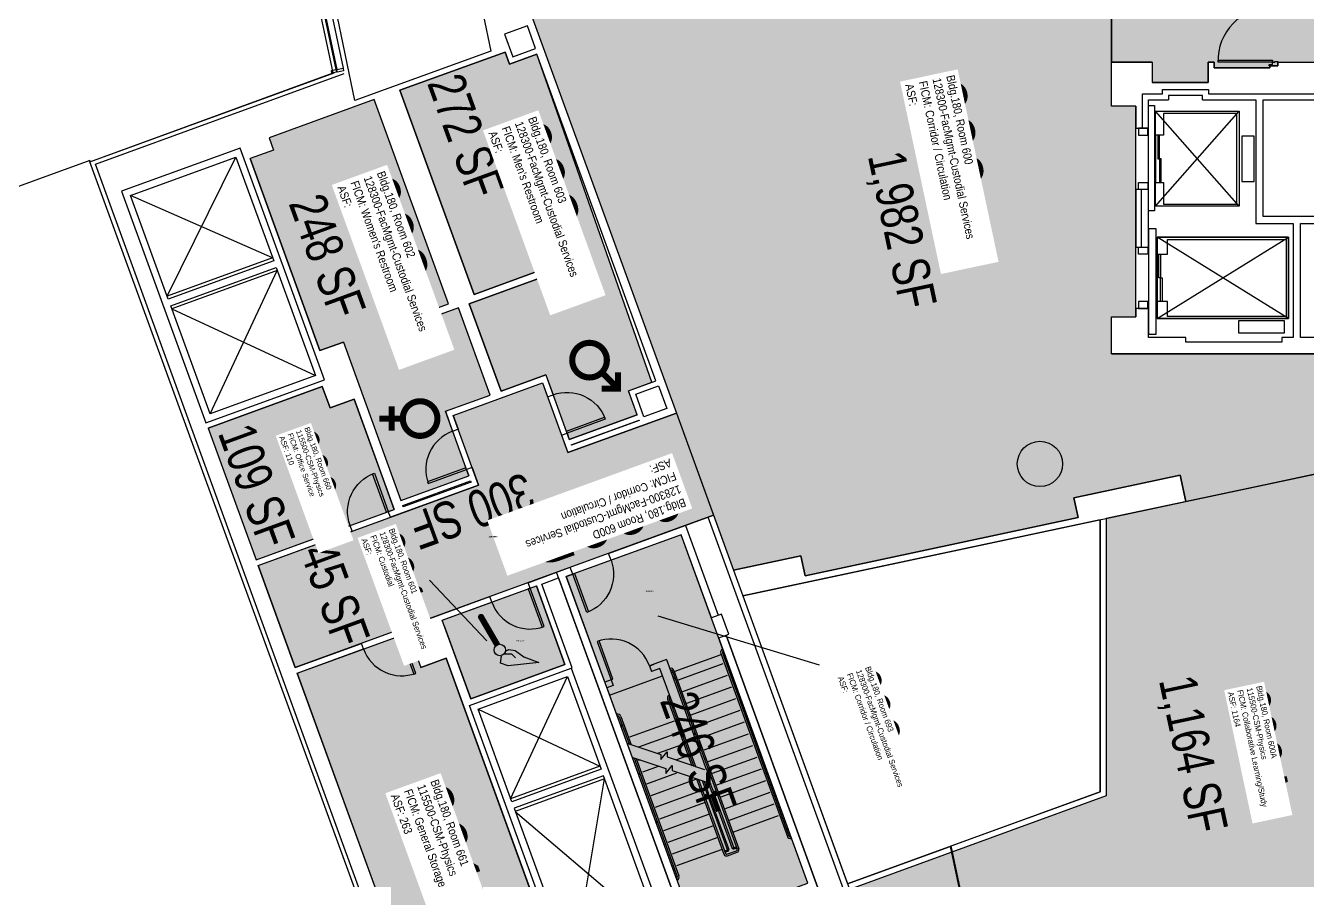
# Model space of a CAD drawing. Header units: inches. Extents: x 69212140 to 69217823, y 27675428 to 27678928.
# Drawn here: x 69214356 to 69215488, y 27677492 to 27678247 of the extents above; entities that cross this region are included whole.
import ezdxf
from ezdxf.enums import TextEntityAlignment as Align

# ---------------------------------------------------------------- set-up
doc = ezdxf.new("R2010")
doc.units = ezdxf.units.IN
doc.header["$LTSCALE"] = 0.25
doc.header["$MEASUREMENT"] = 0
doc.layers.get('0').update_dxf_attribs({"linetype": 'CONTINUOUS'})
for name, color, linetype in [('A-DOOR', 2, 'CONTINUOUS'), ('A-FLOR', 3, 'CONTINUOUS'), ('A-GLAZ', 1, 'CONTINUOUS'), ('A-IDEN-ICON', 4, 'CONTINUOUS'), ('A-IDEN-RNUM', 7, 'CONTINUOUS'), ('A-IDEN-SNUM', 4, 'CONTINUOUS'), ('A-IDEN-VNUM', 4, 'CONTINUOUS'), ('A-ROOF', 2, 'CONTINUOUS'), ('A-WALL', 5, 'CONTINUOUS'), ('AREA-ASSIGN', 7, 'CONTINUOUS'), ('AREA-GROSS', 1, 'CONTINUOUS'), ('AREA-TEXT', 3, 'CONTINUOUS'), ('Rooms-Category-Color', 7, 'CONTINUOUS'), ('Rooms-College-Color', 7, 'CONTINUOUS'), ('Rooms-Department-Color', 7, 'CONTINUOUS'), ('Rooms-Division-Color', 7, 'CONTINUOUS'), ('Rooms-Information', 7, 'CONTINUOUS')]:
    doc.layers.add(name, color=color, linetype=linetype)
doc.styles.add('CP_AREA', font='arial.ttf', dxfattribs={"height": 15})
doc.styles.add('CP_ROOMSNUMBER', font='arial.ttf', dxfattribs={"height": 1})
doc.styles.add('CP_ROOMVNUMBER', font='arial.ttf', dxfattribs={"width": 0.85, "height": 0.075})

# ---------------------------------------------------------------- blocks, each defined once
blk = doc.blocks.new('Z08D36')
at = {"linetype": 'Continuous', "lineweight": -3}
blk.add_lwpolyline([(-18, 0), (-16.25, 0), (-16.25, 36), (-18, 36)], close=True, dxfattribs=at)
blk.add_arc((-18, 0), 36, 0, 90)
blk = doc.blocks.new('door-30')
blk.add_lwpolyline([(0, 0), (1.75, 0), (1.75, 36), (0, 36)], close=True)
blk.add_arc((0, 0), 36, 0, 90)
blk = doc.blocks.new('CPWOMEN')
at = {"const_width": 0.015}
blk.add_lwpolyline([(-0.0375, 0, 1), (0.0475, 0, 1)], format="xyb", close=True, dxfattribs=at)
for points in [[(-0.025, -0.07), (0.035, -0.07)], [(0.005, -0.04), (0.005, -0.1)]]:
    blk.add_lwpolyline(points, dxfattribs=at)
blk = doc.blocks.new('CPMEN')
at = {"const_width": 0.015}
for points in [[(0.055, 0.01), (0.055, 0.05), (0.015, 0.05)], [(0.0151, 0.0101), (0.055, 0.05)]]:
    blk.add_lwpolyline(points, dxfattribs=at)
blk.add_lwpolyline([(-0.0575, -0.02, 1), (0.0275, -0.02, 1)], format="xyb", close=True, dxfattribs=at)
blk = doc.blocks.new('CPCUST')
for p, q in [((0.0297, -0.0341), (0.0376, -0.0302)), ((0.0376, -0.0302), (0.0533, -0.0324)), ((0.0171, -0.0639), (0.02, -0.0466)), ((0.0262, -0.0408), (0.0446, -0.0406)), ((0.1117, -0.0625), (0.0358, -0.0705)), ((0.0446, -0.0406), (0.0543, -0.0505)), ((0.0533, -0.0324), (0.0745, -0.0479)), ((0.0745, -0.0479), (0.1117, -0.0625)), ((0.0358, -0.0705), (0.0171, -0.0639))]:
    blk.add_line(p, q)
at = {"const_width": 0.015}
blk.add_lwpolyline([(-0.03, 0.05), (0.01, -0.0193)], dxfattribs=at)
at = {"const_width": 0.0075}
blk.add_lwpolyline([(-0.0332, 0.0481, 1), (-0.0268, 0.0519, 1)], format="xyb", close=True, dxfattribs=at)
blk.add_circle((0.0158, -0.0313), 0.0141)

msp = doc.modelspace()

# ---------------------------------------------------------------- hatches: boundary and pattern name
at = {"layer": 'Rooms-Category-Color', "true_color": 0xadadad}
for points in [[(69215315.2, 27678367.4), (69215160.2, 27678367.4), (69215157.6, 27678348.6), (69215097.5, 27678348.5), (69215097.5, 27678366.5), (69214986.9, 27678366.5), (69214986.9, 27678348.5), (69214842.9, 27678348.5), (69214842.9, 27678372.5), (69214741.1, 27678372.5), (69214766.4, 27678252.9), (69214799.7, 27678265), (69214930.8, 27677904.8), (69214981.3, 27677766.1), (69215040.7, 27677778.8), (69215044.5, 27677761.2), (69215285.8, 27677812.5), (69215282.1, 27677830.1), (69215376, 27677850), (69215381, 27677826.6), (69215520.1, 27677856.2), (69215498.6, 27677957.3), (69215315.2, 27677957.3), (69215315.2, 27677990), (69215336.7, 27677990), (69215336.7, 27678176), (69215315.2, 27678176)], [(69217597.6, 27678311), (69217377.5, 27678311), (69217377.5, 27678341.8), (69217162.8, 27678341.8), (69217162.8, 27678311), (69216872.8, 27678311), (69216872.8, 27678341.8), (69216784.8, 27678341.8), (69216784.8, 27678311), (69216699.7, 27678311), (69216699.7, 27678341.8), (69216500.6, 27678341.8), (69216500.6, 27678311), (69216179.8, 27678311), (69216179.8, 27678341.8), (69216091.8, 27678341.8), (69216091.8, 27678311), (69215945.2, 27678311), (69215945.2, 27678341.8), (69215857.2, 27678341.8), (69215857.2, 27678311), (69215565.2, 27678311), (69215565.2, 27678341.8), (69215461.8, 27678341.8), (69215461.8, 27678314.5), (69215455.3, 27678314.5), (69215455.3, 27678316.1), (69215406, 27678316.1), (69215406, 27678311), (69215315.2, 27678311), (69215315.2, 27678215), (69215351.2, 27678215), (69215351.2, 27678197), (69215400.8, 27678197), (69215400.8, 27678215), (69215406, 27678215), (69215406, 27678209.9), (69215455.3, 27678209.9), (69215455.3, 27678211.5), (69215462.4, 27678211.5), (69215462.4, 27678215), (69215605.2, 27678215), (69215605.2, 27678184.3), (69215818.8, 27678184.3), (69215818.8, 27678215), (69216361.2, 27678215), (69216361.2, 27678184.3), (69216464.6, 27678184.3), (69216464.6, 27678215), (69217597.6, 27678215)], [(69214779.5, 27678223.8), (69214686.5, 27678190), (69214752.2, 27678009.6), (69214808.5, 27678030.1), (69214810.7, 27678024.2), (69214747.8, 27678001.3), (69214775.9, 27677924.3), (69214815.5, 27677938.7), (69214836.2, 27677881.6), (69214896.2, 27677903.4), (69214888.5, 27677924.6), (69214909.1, 27677932.1), (69214807.6, 27678222), (69214783.4, 27678213.2)], [(69214554.1, 27678129.7), (69214615.9, 27677960), (69214636.6, 27677967.5), (69214687.5, 27677827.5), (69214747.4, 27677849.3), (69214726.7, 27677906.4), (69214766.3, 27677920.8), (69214738.2, 27677997.8), (69214675.4, 27677975), (69214673.2, 27677980.8), (69214729.6, 27678001.4), (69214663.9, 27678181.8), (69214570.9, 27678147.9), (69214574.8, 27678137.2)], [(69214561.2, 27677770.3), (69214756, 27677841.2), (69214733.6, 27677902.8), (69214812.5, 27677931.5), (69214834.9, 27677869.9), (69214930.8, 27677904.8), (69214963.6, 27677814.6), (69214594, 27677680.1)], [(69214833.6, 27677760.4), (69214945.6, 27677452.7), (69215047.1, 27677489.6), (69214935.1, 27677797.3)], [(69214723.9, 27677721.8), (69214807.2, 27677752.1), (69214832.4, 27677682.8), (69214749.3, 27677652.3)]]:
    msp.add_hatch(color=253, dxfattribs=at).paths.add_polyline_path(points)
at = {"layer": 'Rooms-Category-Color', "true_color": 0xfa9ba3}
msp.add_hatch(color=241, dxfattribs=at).paths.add_polyline_path([(69214517, 27677891.5), (69214559.4, 27677775.2), (69214681.6, 27677819.7), (69214672.1, 27677845.8), (69214646.1, 27677917.2), (69214624.8, 27677909.4), (69214617.9, 27677928.3)])
at = {"layer": 'Rooms-Category-Color', "true_color": 0xffe090}
msp.add_hatch(color=41, dxfattribs=at).paths.add_polyline_path([(69215455.2, 27677842.4), (69215410.8, 27677832.9), (69215310.5, 27677811.6), (69215310.5, 27677566.6), (69215083.9, 27677484.1), (69215095.6, 27677452), (69215061.7, 27677439.7), (69215048, 27677477.3), (69214952.8, 27677442.6), (69214966.5, 27677405), (69214823.1, 27677352.9), (69214834.3, 27677300.2), (69215732.3, 27677491.1), (69215719.6, 27677550.5), (69215590.9, 27677523.1), (69215520.1, 27677856.2), (69215492.3, 27677850.3)])
at = {"layer": 'Rooms-Category-Color', "true_color": 0xe3c5e1}
msp.add_hatch(color=254, dxfattribs=at).paths.add_polyline_path([(69214595.8, 27677675.2), (69214693.8, 27677710.8), (69214705, 27677680.1), (69214727.3, 27677688.2), (69214829.6, 27677407.1), (69214807.3, 27677399), (69214819.5, 27677365.4), (69214721.5, 27677329.8)])
at = {"layer": 'Rooms-College-Color', "true_color": 0xadadad}
for points in [[(69215315.2, 27678367.4), (69215160.2, 27678367.4), (69215157.6, 27678348.6), (69215097.5, 27678348.5), (69215097.5, 27678366.5), (69214986.9, 27678366.5), (69214986.9, 27678348.5), (69214842.9, 27678348.5), (69214842.9, 27678372.5), (69214741.1, 27678372.5), (69214766.4, 27678252.9), (69214799.7, 27678265), (69214930.8, 27677904.8), (69214981.3, 27677766.1), (69215040.7, 27677778.8), (69215044.5, 27677761.2), (69215285.8, 27677812.5), (69215282.1, 27677830.1), (69215376, 27677850), (69215381, 27677826.6), (69215520.1, 27677856.2), (69215498.6, 27677957.3), (69215315.2, 27677957.3), (69215315.2, 27677990), (69215336.7, 27677990), (69215336.7, 27678176), (69215315.2, 27678176)], [(69217597.6, 27678311), (69217377.5, 27678311), (69217377.5, 27678341.8), (69217162.8, 27678341.8), (69217162.8, 27678311), (69216872.8, 27678311), (69216872.8, 27678341.8), (69216784.8, 27678341.8), (69216784.8, 27678311), (69216699.7, 27678311), (69216699.7, 27678341.8), (69216500.6, 27678341.8), (69216500.6, 27678311), (69216179.8, 27678311), (69216179.8, 27678341.8), (69216091.8, 27678341.8), (69216091.8, 27678311), (69215945.2, 27678311), (69215945.2, 27678341.8), (69215857.2, 27678341.8), (69215857.2, 27678311), (69215565.2, 27678311), (69215565.2, 27678341.8), (69215461.8, 27678341.8), (69215461.8, 27678314.5), (69215455.3, 27678314.5), (69215455.3, 27678316.1), (69215406, 27678316.1), (69215406, 27678311), (69215315.2, 27678311), (69215315.2, 27678215), (69215351.2, 27678215), (69215351.2, 27678197), (69215400.8, 27678197), (69215400.8, 27678215), (69215406, 27678215), (69215406, 27678209.9), (69215455.3, 27678209.9), (69215455.3, 27678211.5), (69215462.4, 27678211.5), (69215462.4, 27678215), (69215605.2, 27678215), (69215605.2, 27678184.3), (69215818.8, 27678184.3), (69215818.8, 27678215), (69216361.2, 27678215), (69216361.2, 27678184.3), (69216464.6, 27678184.3), (69216464.6, 27678215), (69217597.6, 27678215)], [(69214779.5, 27678223.8), (69214686.5, 27678190), (69214752.2, 27678009.6), (69214808.5, 27678030.1), (69214810.7, 27678024.2), (69214747.8, 27678001.3), (69214775.9, 27677924.3), (69214815.5, 27677938.7), (69214836.2, 27677881.6), (69214896.2, 27677903.4), (69214888.5, 27677924.6), (69214909.1, 27677932.1), (69214807.6, 27678222), (69214783.4, 27678213.2)], [(69214554.1, 27678129.7), (69214615.9, 27677960), (69214636.6, 27677967.5), (69214687.5, 27677827.5), (69214747.4, 27677849.3), (69214726.7, 27677906.4), (69214766.3, 27677920.8), (69214738.2, 27677997.8), (69214675.4, 27677975), (69214673.2, 27677980.8), (69214729.6, 27678001.4), (69214663.9, 27678181.8), (69214570.9, 27678147.9), (69214574.8, 27678137.2)], [(69214561.2, 27677770.3), (69214756, 27677841.2), (69214733.6, 27677902.8), (69214812.5, 27677931.5), (69214834.9, 27677869.9), (69214930.8, 27677904.8), (69214963.6, 27677814.6), (69214594, 27677680.1)], [(69214833.6, 27677760.4), (69214945.6, 27677452.7), (69215047.1, 27677489.6), (69214935.1, 27677797.3)], [(69214723.9, 27677721.8), (69214807.2, 27677752.1), (69214832.4, 27677682.8), (69214749.3, 27677652.3)]]:
    msp.add_hatch(color=253, dxfattribs=at).paths.add_polyline_path(points)
at = {"layer": 'Rooms-College-Color', "true_color": 0xffe090}
for points in [[(69214517, 27677891.5), (69214559.4, 27677775.2), (69214681.6, 27677819.7), (69214672.1, 27677845.8), (69214646.1, 27677917.2), (69214624.8, 27677909.4), (69214617.9, 27677928.3)], [(69215455.2, 27677842.4), (69215410.8, 27677832.9), (69215310.5, 27677811.6), (69215310.5, 27677566.6), (69215083.9, 27677484.1), (69215095.6, 27677452), (69215061.7, 27677439.7), (69215048, 27677477.3), (69214952.8, 27677442.6), (69214966.5, 27677405), (69214823.1, 27677352.9), (69214834.3, 27677300.2), (69215732.3, 27677491.1), (69215719.6, 27677550.5), (69215590.9, 27677523.1), (69215520.1, 27677856.2), (69215492.3, 27677850.3)], [(69214595.8, 27677675.2), (69214693.8, 27677710.8), (69214705, 27677680.1), (69214727.3, 27677688.2), (69214829.6, 27677407.1), (69214807.3, 27677399), (69214819.5, 27677365.4), (69214721.5, 27677329.8)]]:
    msp.add_hatch(color=41, dxfattribs=at).paths.add_polyline_path(points)
at = {"layer": 'Rooms-Department-Color', "true_color": 0xacacac}
for points in [[(69215315.2, 27678367.4), (69215160.2, 27678367.4), (69215157.6, 27678348.6), (69215097.5, 27678348.5), (69215097.5, 27678366.5), (69214986.9, 27678366.5), (69214986.9, 27678348.5), (69214842.9, 27678348.5), (69214842.9, 27678372.5), (69214741.1, 27678372.5), (69214766.4, 27678252.9), (69214799.7, 27678265), (69214930.8, 27677904.8), (69214981.3, 27677766.1), (69215040.7, 27677778.8), (69215044.5, 27677761.2), (69215285.8, 27677812.5), (69215282.1, 27677830.1), (69215376, 27677850), (69215381, 27677826.6), (69215520.1, 27677856.2), (69215498.6, 27677957.3), (69215315.2, 27677957.3), (69215315.2, 27677990), (69215336.7, 27677990), (69215336.7, 27678176), (69215315.2, 27678176)], [(69217597.6, 27678311), (69217377.5, 27678311), (69217377.5, 27678341.8), (69217162.8, 27678341.8), (69217162.8, 27678311), (69216872.8, 27678311), (69216872.8, 27678341.8), (69216784.8, 27678341.8), (69216784.8, 27678311), (69216699.7, 27678311), (69216699.7, 27678341.8), (69216500.6, 27678341.8), (69216500.6, 27678311), (69216179.8, 27678311), (69216179.8, 27678341.8), (69216091.8, 27678341.8), (69216091.8, 27678311), (69215945.2, 27678311), (69215945.2, 27678341.8), (69215857.2, 27678341.8), (69215857.2, 27678311), (69215565.2, 27678311), (69215565.2, 27678341.8), (69215461.8, 27678341.8), (69215461.8, 27678314.5), (69215455.3, 27678314.5), (69215455.3, 27678316.1), (69215406, 27678316.1), (69215406, 27678311), (69215315.2, 27678311), (69215315.2, 27678215), (69215351.2, 27678215), (69215351.2, 27678197), (69215400.8, 27678197), (69215400.8, 27678215), (69215406, 27678215), (69215406, 27678209.9), (69215455.3, 27678209.9), (69215455.3, 27678211.5), (69215462.4, 27678211.5), (69215462.4, 27678215), (69215605.2, 27678215), (69215605.2, 27678184.3), (69215818.8, 27678184.3), (69215818.8, 27678215), (69216361.2, 27678215), (69216361.2, 27678184.3), (69216464.6, 27678184.3), (69216464.6, 27678215), (69217597.6, 27678215)], [(69214779.5, 27678223.8), (69214686.5, 27678190), (69214752.2, 27678009.6), (69214808.5, 27678030.1), (69214810.7, 27678024.2), (69214747.8, 27678001.3), (69214775.9, 27677924.3), (69214815.5, 27677938.7), (69214836.2, 27677881.6), (69214896.2, 27677903.4), (69214888.5, 27677924.6), (69214909.1, 27677932.1), (69214807.6, 27678222), (69214783.4, 27678213.2)], [(69214554.1, 27678129.7), (69214615.9, 27677960), (69214636.6, 27677967.5), (69214687.5, 27677827.5), (69214747.4, 27677849.3), (69214726.7, 27677906.4), (69214766.3, 27677920.8), (69214738.2, 27677997.8), (69214675.4, 27677975), (69214673.2, 27677980.8), (69214729.6, 27678001.4), (69214663.9, 27678181.8), (69214570.9, 27678147.9), (69214574.8, 27678137.2)], [(69214561.2, 27677770.3), (69214756, 27677841.2), (69214733.6, 27677902.8), (69214812.5, 27677931.5), (69214834.9, 27677869.9), (69214930.8, 27677904.8), (69214963.6, 27677814.6), (69214594, 27677680.1)], [(69214833.6, 27677760.4), (69214945.6, 27677452.7), (69215047.1, 27677489.6), (69214935.1, 27677797.3)], [(69214723.9, 27677721.8), (69214807.2, 27677752.1), (69214832.4, 27677682.8), (69214749.3, 27677652.3)]]:
    msp.add_hatch(color=253, dxfattribs=at).paths.add_polyline_path(points)
at = {"layer": 'Rooms-Department-Color', "true_color": 0xffe090}
for points in [[(69214517, 27677891.5), (69214559.4, 27677775.2), (69214681.6, 27677819.7), (69214672.1, 27677845.8), (69214646.1, 27677917.2), (69214624.8, 27677909.4), (69214617.9, 27677928.3)], [(69215455.2, 27677842.4), (69215410.8, 27677832.9), (69215310.5, 27677811.6), (69215310.5, 27677566.6), (69215083.9, 27677484.1), (69215095.6, 27677452), (69215061.7, 27677439.7), (69215048, 27677477.3), (69214952.8, 27677442.6), (69214966.5, 27677405), (69214823.1, 27677352.9), (69214834.3, 27677300.2), (69215732.3, 27677491.1), (69215719.6, 27677550.5), (69215590.9, 27677523.1), (69215520.1, 27677856.2), (69215492.3, 27677850.3)], [(69214595.8, 27677675.2), (69214693.8, 27677710.8), (69214705, 27677680.1), (69214727.3, 27677688.2), (69214829.6, 27677407.1), (69214807.3, 27677399), (69214819.5, 27677365.4), (69214721.5, 27677329.8)]]:
    msp.add_hatch(color=41, dxfattribs=at).paths.add_polyline_path(points)
at = {"layer": 'Rooms-Division-Color', "true_color": 0xadadad}
for points in [[(69215315.2, 27678367.4), (69215160.2, 27678367.4), (69215157.6, 27678348.6), (69215097.5, 27678348.5), (69215097.5, 27678366.5), (69214986.9, 27678366.5), (69214986.9, 27678348.5), (69214842.9, 27678348.5), (69214842.9, 27678372.5), (69214741.1, 27678372.5), (69214766.4, 27678252.9), (69214799.7, 27678265), (69214930.8, 27677904.8), (69214981.3, 27677766.1), (69215040.7, 27677778.8), (69215044.5, 27677761.2), (69215285.8, 27677812.5), (69215282.1, 27677830.1), (69215376, 27677850), (69215381, 27677826.6), (69215520.1, 27677856.2), (69215498.6, 27677957.3), (69215315.2, 27677957.3), (69215315.2, 27677990), (69215336.7, 27677990), (69215336.7, 27678176), (69215315.2, 27678176)], [(69217597.6, 27678311), (69217377.5, 27678311), (69217377.5, 27678341.8), (69217162.8, 27678341.8), (69217162.8, 27678311), (69216872.8, 27678311), (69216872.8, 27678341.8), (69216784.8, 27678341.8), (69216784.8, 27678311), (69216699.7, 27678311), (69216699.7, 27678341.8), (69216500.6, 27678341.8), (69216500.6, 27678311), (69216179.8, 27678311), (69216179.8, 27678341.8), (69216091.8, 27678341.8), (69216091.8, 27678311), (69215945.2, 27678311), (69215945.2, 27678341.8), (69215857.2, 27678341.8), (69215857.2, 27678311), (69215565.2, 27678311), (69215565.2, 27678341.8), (69215461.8, 27678341.8), (69215461.8, 27678314.5), (69215455.3, 27678314.5), (69215455.3, 27678316.1), (69215406, 27678316.1), (69215406, 27678311), (69215315.2, 27678311), (69215315.2, 27678215), (69215351.2, 27678215), (69215351.2, 27678197), (69215400.8, 27678197), (69215400.8, 27678215), (69215406, 27678215), (69215406, 27678209.9), (69215455.3, 27678209.9), (69215455.3, 27678211.5), (69215462.4, 27678211.5), (69215462.4, 27678215), (69215605.2, 27678215), (69215605.2, 27678184.3), (69215818.8, 27678184.3), (69215818.8, 27678215), (69216361.2, 27678215), (69216361.2, 27678184.3), (69216464.6, 27678184.3), (69216464.6, 27678215), (69217597.6, 27678215)], [(69214779.5, 27678223.8), (69214686.5, 27678190), (69214752.2, 27678009.6), (69214808.5, 27678030.1), (69214810.7, 27678024.2), (69214747.8, 27678001.3), (69214775.9, 27677924.3), (69214815.5, 27677938.7), (69214836.2, 27677881.6), (69214896.2, 27677903.4), (69214888.5, 27677924.6), (69214909.1, 27677932.1), (69214807.6, 27678222), (69214783.4, 27678213.2)], [(69214554.1, 27678129.7), (69214615.9, 27677960), (69214636.6, 27677967.5), (69214687.5, 27677827.5), (69214747.4, 27677849.3), (69214726.7, 27677906.4), (69214766.3, 27677920.8), (69214738.2, 27677997.8), (69214675.4, 27677975), (69214673.2, 27677980.8), (69214729.6, 27678001.4), (69214663.9, 27678181.8), (69214570.9, 27678147.9), (69214574.8, 27678137.2)], [(69214561.2, 27677770.3), (69214756, 27677841.2), (69214733.6, 27677902.8), (69214812.5, 27677931.5), (69214834.9, 27677869.9), (69214930.8, 27677904.8), (69214963.6, 27677814.6), (69214594, 27677680.1)], [(69214833.6, 27677760.4), (69214945.6, 27677452.7), (69215047.1, 27677489.6), (69214935.1, 27677797.3)], [(69214723.9, 27677721.8), (69214807.2, 27677752.1), (69214832.4, 27677682.8), (69214749.3, 27677652.3)]]:
    msp.add_hatch(color=253, dxfattribs=at).paths.add_polyline_path(points)
at = {"layer": 'Rooms-Division-Color', "true_color": 0xffe090}
for points in [[(69214517, 27677891.5), (69214559.4, 27677775.2), (69214681.6, 27677819.7), (69214672.1, 27677845.8), (69214646.1, 27677917.2), (69214624.8, 27677909.4), (69214617.9, 27677928.3)], [(69215455.2, 27677842.4), (69215410.8, 27677832.9), (69215310.5, 27677811.6), (69215310.5, 27677566.6), (69215083.9, 27677484.1), (69215095.6, 27677452), (69215061.7, 27677439.7), (69215048, 27677477.3), (69214952.8, 27677442.6), (69214966.5, 27677405), (69214823.1, 27677352.9), (69214834.3, 27677300.2), (69215732.3, 27677491.1), (69215719.6, 27677550.5), (69215590.9, 27677523.1), (69215520.1, 27677856.2), (69215492.3, 27677850.3)], [(69214595.8, 27677675.2), (69214693.8, 27677710.8), (69214705, 27677680.1), (69214727.3, 27677688.2), (69214829.6, 27677407.1), (69214807.3, 27677399), (69214819.5, 27677365.4), (69214721.5, 27677329.8)]]:
    msp.add_hatch(color=41, dxfattribs=at).paths.add_polyline_path(points)

# ---------------------------------------------------------------- linework, layer by layer
at = {"layer": 'A-DOOR'}
for points in [[(69215409.6, 27678216.7), (69215457.6, 27678216.7), (69215457.6, 27678214.9), (69215409.6, 27678214.9)], [(69215454.7, 27678211.5), (69215454.7, 27678212.9), (69215457.6, 27678212.9), (69215457.6, 27678214.9), (69215459.5, 27678214.9), (69215459.5, 27678215.5), (69215462.4, 27678215.5), (69215462.4, 27678211.5)]]:
    msp.add_lwpolyline(points, close=True, dxfattribs=at)
msp.add_arc((69215455.8, 27678216.7), 46.3, 89.1213, 182.1218, dxfattribs=at)
at = {"layer": 'A-FLOR'}
for p, q in [((69215428.2, 27678087.5), (69215354.2, 27678171.5)), ((69215354.2, 27678087.5), (69215428.2, 27678171.5)), ((69215354.2, 27678150.5), (69215354.2, 27678108.5)), ((69215355.7, 27677988.3), (69215471.7, 27678060.3)), ((69215471.7, 27677988.3), (69215355.7, 27678060.3)), ((69215355.7, 27678045.3), (69215355.7, 27678003.3)), ((69214970.1, 27677692.5), (69215028.9, 27677530.8)), ((69214971.5, 27677693), (69215030.3, 27677531.3)), ((69214972.1, 27677694.8), (69214971.6, 27677696.2)), ((69214932.7, 27677669.3), (69214972.2, 27677683.7)), ((69214973.4, 27677687.7), (69214974.8, 27677688.3)), ((69214973.7, 27677686.8), (69214975.1, 27677687.3)), ((69214784.4, 27677564.2), (69214834.5, 27677672.1)), ((69214925.6, 27677677.9), (69214925.1, 27677679.3)), ((69214927.3, 27677676.9, 0), (69214984.6, 27677519.5)), ((69214927.8, 27677671.1), (69214929.2, 27677671.7)), ((69214928.1, 27677670.2), (69214929.6, 27677670.7)), ((69214928.7, 27677677.4), (69214986, 27677520)), ((69214936.5, 27677659), (69214975.9, 27677673.3)), ((69214940.2, 27677648.6), (69214979.7, 27677663)), ((69214923.1, 27677652), (69214944.4, 27677593.3)), ((69214924.5, 27677652.5), (69214946.2, 27677592.7)), ((69214925.1, 27677654.3), (69214924.6, 27677655.7)), ((69214927, 27677645.4), (69214928.5, 27677646)), ((69214944, 27677638.3), (69214983.5, 27677652.7)), ((69214755.7, 27677643.2), (69214863.3, 27677593)), ((69214878.6, 27677637.4), (69214878.1, 27677638.8)), ((69214880.3, 27677636.4), (69214889, 27677612.5)), ((69214881.7, 27677636.9), (69214890.8, 27677611.9)), ((69214927.4, 27677644.5), (69214928.8, 27677645)), ((69214947.8, 27677628), (69214987.2, 27677642.3)), ((69214991.4, 27677638.2), (69214992.8, 27677638.7)), ((69214991.7, 27677637.2), (69214993.2, 27677637.7)), ((69214882.9, 27677629.4), (69214881.5, 27677628.9)), ((69214883.2, 27677628.4), (69214881.8, 27677627.9)), ((69214883.5, 27677632), (69214890.8, 27677611.9)), ((69214929, 27677632.8), (69214889.5, 27677618.5)), ((69214951.5, 27677617.6), (69214991, 27677632)), ((69214932.7, 27677622.5), (69214897.5, 27677609.7)), ((69214936.5, 27677612.2), (69214914.2, 27677604.1)), ((69214945.8, 27677621.6), (69214947.3, 27677622.1)), ((69214946.2, 27677620.6), (69214947.6, 27677621.1)), ((69214955.3, 27677607.3), (69214994.7, 27677621.6)), ((69214940.2, 27677601.8), (69214931, 27677598.4)), ((69214942.5, 27677602.7), (69214944, 27677603.2)), ((69214942.9, 27677601.8), (69214944.3, 27677602.3)), ((69214959, 27677597), (69214998.5, 27677611.3)), ((69214962.8, 27677586.6), (69215002.3, 27677601)), ((69214893.4, 27677600.3), (69214931.6, 27677495.4)), ((69214895.3, 27677599.7), (69214933, 27677496)), ((69214895.3, 27677599.7), (69214933, 27677496)), ((69214898.9, 27677598.5), (69214897, 27677597.8)), ((69214915.6, 27677592.9), (69214900.8, 27677587.5)), ((69214944, 27677591.5), (69214943.9, 27677591.5)), ((69214966.6, 27677576.3), (69215006, 27677590.6)), ((69214839.2, 27677413.8), (69214867.4, 27677581.7)), ((69214897, 27677586.2), (69214898.4, 27677586.7)), ((69214897.4, 27677585.2), (69214898.8, 27677585.7)), ((69214931, 27677586.7), (69214904.5, 27677577.1)), ((69214947.8, 27677581.1), (69214908.3, 27677566.8)), ((69214948.6, 27677581.8), (69214972.8, 27677515.2)), ((69214950.4, 27677581.2), (69214974.2, 27677515.8)), ((69214953.5, 27677580.2), (69214957.9, 27677568.1)), ((69214955.3, 27677579.6), (69214959.3, 27677568.6)), ((69214958.9, 27677578.3), (69214962.1, 27677569.7)), ((69214970.3, 27677565.9), (69215009.8, 27677580.3)), ((69215010, 27677587.1), (69215011.4, 27677587.6)), ((69215010.3, 27677586.2), (69215011.8, 27677586.7)), ((69214951.5, 27677570.8), (69214912.1, 27677556.5)), ((69214956.9, 27677567.8), (69214955.5, 27677567.3)), ((69214957.3, 27677566.9), (69214955.9, 27677566.3)), ((69214957.9, 27677568.1), (69214959.3, 27677568.6)), ((69214958.2, 27677567.2), (69214959.6, 27677567.7)), ((69214958.2, 27677567.2), (69214975.9, 27677518.7)), ((69214959.6, 27677567.7), (69214977.3, 27677519.2)), ((69214960.7, 27677577.7), (69214963.5, 27677570.2)), ((69214963.5, 27677570.2), (69214962.1, 27677569.7)), ((69214963.8, 27677569.2), (69214962.4, 27677568.7)), ((69214962.4, 27677568.7), (69214980, 27677520.2)), ((69214963.8, 27677569.2), (69214981.5, 27677520.7)), ((69214964.4, 27677570.5), (69214965.8, 27677571)), ((69214964.8, 27677569.6), (69214966.2, 27677570.1)), ((69214974.1, 27677555.6), (69215013.6, 27677570)), ((69214955.3, 27677560.5), (69214915.8, 27677546.1)), ((69214977.8, 27677545.3), (69215017.3, 27677559.6)), ((69214788.5, 27677553), (69214918.1, 27677442.5)), ((69214912.4, 27677543.9), (69214913.8, 27677544.4)), ((69214959.1, 27677550.1), (69214919.6, 27677535.8)), ((69214981.6, 27677534.9), (69215021.1, 27677549.3)), ((69214912.7, 27677543), (69214914.1, 27677543.5)), ((69214962.8, 27677539.8), (69214923.3, 27677525.4)), ((69215028, 27677537.6), (69215029.4, 27677538.1)), ((69215028.3, 27677536.7), (69215029.8, 27677537.2)), ((69214966.6, 27677529.5), (69214927.1, 27677515.1)), ((69214982.4, 27677521), (69214983.8, 27677521.6)), ((69215031.9, 27677530.4), (69215032.5, 27677529)), ((69214970.3, 27677519.1), (69214930.9, 27677504.8)), ((69214974.9, 27677518.3), (69214973.5, 27677517.8)), ((69214975.3, 27677517.4), (69214973.9, 27677516.9)), ((69214975.5, 27677515.2), (69214984, 27677518.2)), ((69214975.9, 27677518.7), (69214977.3, 27677519.2)), ((69214976, 27677513.7), (69214984.5, 27677516.8)), ((69214981.5, 27677520.7), (69214980, 27677520.2)), ((69214982.7, 27677520.1), (69214984.2, 27677520.6)), ((69214929.3, 27677501.7), (69214927.9, 27677501.2)), ((69214929.7, 27677500.8), (69214928.3, 27677500.3)), ((69214930.9, 27677493.6), (69214931.4, 27677492.2))]:
    msp.add_line(p, q, dxfattribs=at)
for points in [[(69215347.9, 27678111.5), (69215347.9, 27678176.5), (69215353.4, 27678176.5), (69215353.4, 27678083.5), (69215347.9, 27678083.5), (69215347.9, 27678111.5)], [(69215347.9, 27678047.5), (69215347.9, 27677974.5), (69215354.9, 27677974.5), (69215354.9, 27678067.5), (69215347.9, 27678067.5), (69215347.9, 27678047.5)], [(69214887.1, 27677613.2), (69214917, 27677603.1), (69214917.1, 27677598.7), (69214922.6, 27677605.6), (69214922.7, 27677601.2), (69214955.8, 27677590.1)], [(69214891.6, 27677600.9), (69214921.5, 27677590.9), (69214921.6, 27677586.5), (69214927.1, 27677593.4), (69214927.2, 27677589), (69214961.3, 27677577.5)], [(69214863.3, 27677593), (69214863.3, 27677593), (69214784.4, 27677564.2)], [(69214867.4, 27677581.7), (69214867.4, 27677581.7), (69214788.5, 27677553)], [(69214956.8, 27677566.7), (69214957.3, 27677566.9), (69214956.9, 27677567.8), (69214956.4, 27677567.6)], [(69214974.8, 27677517.2), (69214975.3, 27677517.4), (69214974.9, 27677518.3), (69214974.5, 27677518.2)]]:
    msp.add_lwpolyline(points, dxfattribs=at)
for points in [[(69215361.2, 27678150.5), (69215354.2, 27678150.5), (69215354.2, 27678171.5), (69215428.2, 27678171.5), (69215428.2, 27678087.5), (69215354.2, 27678087.5), (69215354.2, 27678108.5), (69215361.2, 27678108.5), (69215361.2, 27678089.5), (69215426.2, 27678089.5), (69215426.2, 27678169.5), (69215361.2, 27678169.5), (69215361.2, 27678150.5)], [(69215354.2, 27678171.5), (69215428.2, 27678171.5), (69215428.2, 27678087.5), (69215354.2, 27678087.5)], [(69215339.2, 27678150.5), (69215347.4, 27678150.5), (69215347.4, 27678156.5), (69215339.2, 27678156.5)], [(69215357.7, 27678150.5), (69215356.2, 27678150.5), (69215356.2, 27678129.5), (69215357.7, 27678129.5)], [(69215430.4, 27678149.5), (69215430.4, 27678109.5), (69215441.4, 27678109.5), (69215441.4, 27678149.5)], [(69215430.4, 27678149.5), (69215430.4, 27678109.5), (69215441.4, 27678109.5), (69215441.4, 27678149.5)], [(69215359.2, 27678129.5), (69215357.7, 27678129.5), (69215357.7, 27678108.5), (69215359.2, 27678108.5)], [(69215339.2, 27678108.5), (69215347.4, 27678108.5), (69215347.4, 27678102.5), (69215339.2, 27678102.5)], [(69215471.7, 27678060.3), (69215355.7, 27678060.3), (69215355.7, 27678045.3), (69215364.7, 27678045.3), (69215364.7, 27678058.3), (69215469.7, 27678058.3), (69215469.7, 27677990.3), (69215364.7, 27677990.3), (69215364.7, 27678003.3), (69215355.7, 27678003.3), (69215355.7, 27677988.3), (69215471.7, 27677988.3)], [(69215355.7, 27678060.3), (69215471.7, 27678060.3), (69215471.7, 27677988.3), (69215355.7, 27677988.3)], [(69215339.2, 27678051.3), (69215347.4, 27678051.3), (69215347.4, 27678045.3), (69215339.2, 27678045.3)], [(69215357.2, 27678045.3), (69215358.7, 27678045.3), (69215358.7, 27678024.3), (69215357.2, 27678024.3)], [(69215358.7, 27678024.3), (69215360.2, 27678024.3), (69215360.2, 27678003.3), (69215358.7, 27678003.3)], [(69215339.2, 27677997.3), (69215347.4, 27677997.3), (69215347.4, 27678003.3), (69215339.2, 27678003.3)], [(69215427.8, 27677986.5), (69215467.8, 27677986.5), (69215467.8, 27677975.5), (69215427.8, 27677975.5)], [(69214956.9, 27677567.8), (69214957.3, 27677566.9), (69214959.1, 27677567.5), (69214958.8, 27677568.5)], [(69214974.9, 27677518.3), (69214975.3, 27677517.4), (69214977.1, 27677518.1), (69214976.8, 27677519)]]:
    msp.add_lwpolyline(points, close=True, dxfattribs=at)
at = {"layer": 'A-FLOR', "elevation": 0}
for points in [[(69214964.4, 27677570.5), (69214964.8, 27677569.6), (69214962.9, 27677568.9), (69214962.5, 27677569.8)], [(69214982.4, 27677521), (69214982.7, 27677520.1), (69214980.9, 27677519.4), (69214980.5, 27677520.4)]]:
    msp.add_lwpolyline(points, close=True, dxfattribs=at)
for points in [[(69214965.2, 27677569.8), (69214964.8, 27677569.6), (69214964.4, 27677570.5), (69214964.9, 27677570.7)], [(69214983.2, 27677520.3), (69214982.7, 27677520.1), (69214982.4, 27677521), (69214982.9, 27677521.2)]]:
    msp.add_lwpolyline(points, dxfattribs=at)
at = {"layer": 'A-FLOR'}
for centre, radius, start, end in [((69214972.9, 27677693.5, 0), 3, 114.7711, 199.9911), ((69214972.9, 27677693.5, 0), 1.5, 119.5848, 199.9911), ((69214925.9, 27677676.4, 0), 3, 19.991, 105.211), ((69214925.9, 27677676.4, 0), 1.5, 19.991, 100.3973), ((69214925.9, 27677653, 0), 3, 114.7711, 199.9911), ((69214925.9, 27677653, 0), 1.5, 119.5848, 199.9911), ((69214878.9, 27677635.9, 0), 3, 19.991, 105.211), ((69214878.9, 27677635.9, 0), 1.5, 19.991, 100.3973), ((69215031.7, 27677531.9, 0), 3, 199.991, 285.211), ((69215031.7, 27677531.9, 0), 1.5, 199.991, 280.3973), ((69214975.2, 27677516.1), 2.5, 199.991, 289.991), ((69214975.2, 27677516.1), 1, 199.991, 289.991), ((69214983.6, 27677519.2), 1, 289.991, 19.991), ((69214983.6, 27677519.2), 2.5, 289.991, 19.991), ((69214930.2, 27677494.9, 0), 1.5, 299.5848, 19.9911), ((69214930.2, 27677494.9, 0), 3, 294.7711, 19.9911)]:
    msp.add_arc(centre, radius, start, end, dxfattribs=at)
at = {"layer": 'A-GLAZ'}
for p, q in [((69214569.4, 27678524.5), (69214636.3, 27678209.7)), ((69214618.4, 27678262.5), (69214629.9, 27678208.3)), ((69214619.4, 27678262.7), (69214630.9, 27678208.5)), ((69214480.9, 27678008.2), (69214541.7, 27678131)), ((69214574, 27678042.1), (69214448.5, 27678097.1)), ((69214574, 27678042.1), (69214480.9, 27678008.2)), ((69214578.1, 27678030.8), (69214485, 27677996.9)), ((69214518.8, 27677904.1), (69214578.1, 27678030.8)), ((69214485, 27677996.9), (69214611.9, 27677938)), ((69214929, 27677676.5), (69214970.4, 27677691.5)), ((69214971.8, 27677692), (69214973.2, 27677692.6)), ((69214871.7, 27677655.6), (69214918.7, 27677672.7)), ((69214926.2, 27677675.5), (69214927.6, 27677676))]:
    msp.add_line(p, q, dxfattribs=at)
for points in [[(69214779.1, 27678239.7), (69214786.4, 27678219.6), (69214806.5, 27678226.9), (69214799.2, 27678247)], [(69214626, 27678207.5), (69214629.9, 27678208.3), (69214630.1, 27678207.3), (69214631.1, 27678207.6), (69214630.9, 27678208.5), (69214636.3, 27678209.7), (69214636.8, 27678207.2), (69214631.4, 27678206.1), (69214631.2, 27678207.1), (69214630.3, 27678206.9), (69214630.5, 27678205.9), (69214626.5, 27678205.1)], [(69214515, 27677896.1), (69214619.9, 27677934.3), (69214545.4, 27678139), (69214440.5, 27678100.9)], [(69214902.2, 27677901.5), (69214894.9, 27677921.6), (69214915, 27677928.9), (69214922.3, 27677908.8)], [(69214838, 27677876.9), (69214897.9, 27677898.7), (69214898, 27677898.2), (69214838.1, 27677876.4)], [(69214689.1, 27677823.1), (69214749, 27677844.9), (69214749.4, 27677843.8), (69214689.5, 27677822)], [(69214747.9, 27677646.4), (69214838, 27677679.5), (69214925.8, 27677438.6), (69214835.4, 27677405.8)]]:
    msp.add_lwpolyline(points, close=True, dxfattribs=at)
for points in [[(69215360.4, 27678186.8), (69215360.4, 27678190.8), (69215400.9, 27678190.8), (69215400.9, 27678186.8)], [(69215342.7, 27678156.5), (69215342.7, 27678186.8), (69215360.4, 27678186.8)], [(69215400.9, 27678186.8), (69215579.8, 27678186.8), (69215579.8, 27677872.6), (69215527.1, 27677872.6), (69215544.1, 27677792.5), (69215594.4, 27677803.2)], [(69215341.7, 27678051.3), (69215341.7, 27678102.5)], [(69214822.3, 27677357.9), (69214909.3, 27677389.6), (69214906.9, 27677396.1), (69214957.7, 27677414.6), (69214946.4, 27677445.6), (69215051, 27677483.7), (69215064.7, 27677446.1), (69215089.2, 27677455), (69214958.9, 27677812.9)], [(69214939, 27677805.6), (69214967.9, 27677726.3)], [(69214974.7, 27677708.5), (69215055.9, 27677485.5), (69214941.5, 27677443.8), (69214825, 27677764.2)]]:
    msp.add_lwpolyline(points, dxfattribs=at)
at = {"layer": 'A-GLAZ', "elevation": 0}
msp.add_lwpolyline([(69214838, 27677679.5), (69214838.8, 27677679.8), (69214811.9, 27677753.8), (69214826.7, 27677759.2), (69214941.5, 27677443.8), (69215055.9, 27677485.5), (69214974.7, 27677708.5)], dxfattribs=at)
at = {"layer": 'A-IDEN-VNUM'}
for p, q in [((69214712.6, 27677757.3), (69214763.5, 27677703.7)), ((69215057.2, 27677682.1), (69214914.7, 27677725.3))]:
    msp.add_line(p, q, dxfattribs=at)
at = {"layer": 'A-ROOF'}
msp.add_lwpolyline([(69214412.9, 27678127), (69214412.5, 27678127.9), (69212852.1, 27677560), (69212819.3, 27677650.2), (69212768.9, 27677631.9), (69212783.7, 27677591.2), (69212633.1, 27677536.4), (69212614.5, 27677571.2), (69212552.8, 27677548.8), (69212781, 27677119.5), (69212814.7, 27677131.7), (69212845.7, 27677046.7), (69212796.8, 27677028.9), (69212930.1, 27676662.8), (69214710, 27677310.6), (69214709.6, 27677311.6)], dxfattribs=at)
at = {"layer": 'A-WALL'}
for p, q in [((69214912.7, 27677933.4), (69214807.6, 27678222)), ((69215315.2, 27678176), (69215315.2, 27678215)), ((69215351.2, 27678215), (69215315.2, 27678215)), ((69215351.2, 27678215), (69215351.2, 27678197)), ((69215400.8, 27678215), (69215400.8, 27678197)), ((69215462.4, 27678215), (69215605.2, 27678215)), ((69215462.4, 27678211.5), (69215462.4, 27678215)), ((69214417.6, 27678124.8), (69214637.3, 27678204.8)), ((69214686.5, 27678190), (69214752.2, 27678009.6)), ((69215400.8, 27678197), (69215351.2, 27678197)), ((69215336.7, 27678176), (69215315.2, 27678176)), ((69215336.7, 27678176), (69215336.7, 27678156.5)), ((69215336.7, 27678156.5), (69215347.9, 27678156.5)), ((69214711.9, 27677316.2), (69214417.6, 27678124.8)), ((69214615.9, 27677960), (69214554.1, 27678129.7)), ((69215347.9, 27677997.3), (69215336.7, 27677997.3)), ((69215336.7, 27677997.3), (69215336.7, 27677990)), ((69215347.9, 27677975.5), (69215347.9, 27677997.3)), ((69215315.2, 27677990), (69215336.7, 27677990)), ((69215315.2, 27677957.3), (69215315.2, 27677990)), ((69214636.6, 27677967.5), (69214615.9, 27677960)), ((69214636.6, 27677967.5), (69214687.5, 27677827.5)), ((69215315.2, 27677957.3), (69215498.6, 27677957.3)), ((69214733.6, 27677902.8), (69214812.5, 27677931.5)), ((69214812.5, 27677931.5), (69214816.9, 27677919.3)), ((69214812.5, 27677931.5), (69214816.9, 27677919.3)), ((69214815.5, 27677938.7), (69214821.9, 27677921.1)), ((69214517, 27677891.5), (69214617.9, 27677928.3)), ((69214617.9, 27677928.3), (69214624.8, 27677909.4)), ((69214816.9, 27677919.3), (69214821.9, 27677921.1)), ((69214624.8, 27677909.4), (69214646.1, 27677917.2)), ((69214646.1, 27677917.2), (69214681.6, 27677819.7)), ((69214726.7, 27677906.4), (69214733.1, 27677888.7)), ((69214733.6, 27677902.8), (69214738, 27677890.5)), ((69214733.6, 27677902.8), (69214738, 27677890.5)), ((69214896.2, 27677903.4), (69214836.2, 27677881.6)), ((69214517, 27677891.5), (69214559.4, 27677775.2)), ((69214738, 27677890.5), (69214733.1, 27677888.7)), ((69214829.3, 27677885.4), (69214834.2, 27677887.2)), ((69214829.3, 27677885.4), (69214834.9, 27677869.9)), ((69214834.2, 27677887.2), (69214836.2, 27677881.6)), ((69214831.7, 27677878.6), (69214834.9, 27677869.9)), ((69214742.6, 27677853.9), (69214737.6, 27677852.1)), ((69214750.3, 27677856.7), (69214745.4, 27677854.9)), ((69214745.4, 27677854.9), (69214747.4, 27677849.3)), ((69214750.3, 27677856.7), (69214756, 27677841.2)), ((69214752.8, 27677849.9), (69214756, 27677841.2)), ((69214756, 27677841.2), (69214678.1, 27677812.9)), ((69214678.1, 27677812.9), (69214756, 27677841.2)), ((69214687.5, 27677827.5), (69214747.4, 27677849.3)), ((69214676.3, 27677817.8), (69214681.6, 27677819.7)), ((69214678.1, 27677812.9), (69214676.3, 27677817.8)), ((69214559.4, 27677775.2), (69214642.5, 27677805.5)), ((69214644.3, 27677800.6), (69214642.5, 27677805.5)), ((69214870.9, 27677780.9), (69214963.6, 27677814.6)), ((69214561.2, 27677770.3), (69214644.3, 27677800.6)), ((69214961.8, 27677724), (69214935.1, 27677797.3)), ((69214873.1, 27677774.8), (69214870.9, 27677780.8)), ((69214561.2, 27677770.3), (69214594, 27677680.1)), ((69214799.8, 27677755), (69214837, 27677768.6)), ((69214833.6, 27677760.4), (69214839.2, 27677762.4)), ((69214867.5, 27677667.2), (69214833.6, 27677760.4)), ((69214839.2, 27677762.4), (69214837, 27677768.5)), ((69214801.6, 27677750.1), (69214799.8, 27677755)), ((69214801.6, 27677750.1), (69214807.2, 27677752.1)), ((69214832.4, 27677682.8), (69214807.2, 27677752.1)), ((69214686.4, 27677713.7), (69214766, 27677742.7)), ((69214723.9, 27677721.8), (69214767.7, 27677737.8)), ((69214767.7, 27677737.8), (69214766, 27677742.7)), ((69214725.8, 27677717), (69214749.3, 27677652.3)), ((69214688.2, 27677708.8), (69214686.4, 27677713.7)), ((69214688.2, 27677708.8), (69214693.8, 27677710.8)), ((69214693.8, 27677710.8), (69214705, 27677680.1)), ((69214594, 27677680.1), (69214652.5, 27677701.4)), ((69214595.8, 27677675.2), (69214654.3, 27677696.5)), ((69214654.3, 27677696.5), (69214652.5, 27677701.4)), ((69214727.3, 27677688.2), (69214705, 27677680.1)), ((69214829.6, 27677407.1), (69214727.3, 27677688.2)), ((69214749.2, 27677652.3), (69214832.4, 27677682.8)), ((69214749.3, 27677652.3), (69214832.4, 27677682.8)), ((69214922, 27677687), (69214907, 27677681.5)), ((69214907, 27677681.5), (69214908.8, 27677676.6)), ((69214907.4, 27677681.6), (69214911.3, 27677683.1)), ((69214922, 27677687), (69214957.5, 27677589.5)), ((69214595.8, 27677675.2), (69214721.5, 27677329.8)), ((69214873.2, 27677669.2), (69214867.5, 27677667.2)), ((69214873.2, 27677669.2), (69214875, 27677664.3)), ((69214916.3, 27677679.3), (69214908.8, 27677676.6)), ((69214948.2, 27677591.7), (69214916.3, 27677679.3))]:
    msp.add_line(p, q, dxfattribs=at)
for points in [[(69214646.6, 27678180.9), (69214629.6, 27678263.5), (69214753.2, 27678289.7), (69214767, 27678224.7), (69214646.6, 27678180.9)], [(69215449.2, 27678181.5), (69215574.6, 27678181.5), (69215574.6, 27678078.6), (69215449.2, 27678078.6)], [(69214575, 27678039.4), (69214481.9, 27678005.5), (69214448.5, 27678097.1), (69214541.7, 27678131)], [(69215336.7, 27678051.3), (69215347.9, 27678051.3), (69215347.9, 27678102.5), (69215336.7, 27678102.5)], [(69214611.9, 27677938), (69214518.8, 27677904.1), (69214484, 27677999.6), (69214577.2, 27678033.5)], [(69214981.3, 27677766.1), (69214989.5, 27677743.4), (69215381, 27677826.6), (69215376, 27677850), (69215282.1, 27677830.1), (69215285.8, 27677812.5), (69215044.5, 27677761.2), (69215040.7, 27677778.8)], [(69214864.3, 27677590.3), (69214785.4, 27677561.5), (69214755.7, 27677643.2), (69214834.5, 27677672.1)], [(69214839.2, 27677413.8), (69214918.1, 27677442.5), (69214866.5, 27677584.4), (69214787.5, 27677555.7)]]:
    msp.add_lwpolyline(points, close=True, dxfattribs=at)
for points in [[(69214799.7, 27678265), (69214930.8, 27677904.8), (69214834.9, 27677869.9)], [(69214815.5, 27677938.7), (69214775.9, 27677924.3), (69214747.8, 27678001.3), (69214810.7, 27678024.2), (69214808.5, 27678030.1), (69214752.2, 27678009.6), (69214686.5, 27678190), (69214779.5, 27678223.8), (69214783.4, 27678213.2), (69214807.6, 27678222)], [(69215462.4, 27678211.5), (69215455.3, 27678211.5), (69215455.3, 27678209.9), (69215406, 27678209.9), (69215406, 27678215), (69215400.8, 27678215), (69215400.8, 27678215)], [(69214810.7, 27677348.3), (69214709.7, 27677311.6), (69214412.7, 27678126.9), (69214628.5, 27678205.5)], [(69214726.7, 27677906.4), (69214766.3, 27677920.8), (69214738.2, 27677997.8), (69214675.4, 27677975), (69214673.2, 27677980.8), (69214729.6, 27678001.4), (69214663.9, 27678181.8), (69214570.9, 27678147.9), (69214574.8, 27678137.2), (69214554.1, 27678129.7)], [(69215347.9, 27678156.5), (69215347.9, 27678181.5), (69215365.7, 27678181.5)], [(69215395.7, 27678181.5), (69215442.9, 27678181.5), (69215442.9, 27678072.4), (69215475.9, 27678072.4), (69215475.9, 27677971.5), (69215465.9, 27677971.5), (69215465.9, 27677967.5), (69215380.9, 27677967.5), (69215380.9, 27677971.5), (69215347.9, 27677971.5), (69215347.9, 27677997.3)], [(69215395.7, 27678181.5), (69215395.7, 27678185.5), (69215365.7, 27678185.5), (69215365.7, 27678181.5)], [(69215507.1, 27677971.5), (69215482.2, 27677971.5), (69215482.2, 27678072.4), (69215574.6, 27678072.4), (69215574.6, 27677877.9), (69215527, 27677877.9), (69215507.1, 27677971.5)], [(69214896.2, 27677903.4), (69214888.5, 27677924.6), (69214912.7, 27677933.4)], [(69214963.6, 27677814.6), (69215095.6, 27677452), (69215061.7, 27677439.7), (69215048, 27677477.3), (69214952.8, 27677442.6), (69214964.1, 27677411.6)], [(69215305.2, 27677810.5), (69215305.2, 27677570.2), (69215082.1, 27677489)], [(69215310.5, 27677811.6), (69215310.5, 27677566.6), (69215083.9, 27677484.1)], [(69214968.3, 27677706.2), (69214977.2, 27677709.4), (69214970.7, 27677727.3), (69214961.8, 27677724)]]:
    msp.add_lwpolyline(points, dxfattribs=at)
at = {"layer": 'A-WALL', "elevation": 0}
for points in [[(69214935.1, 27677797.3), (69214873.1, 27677774.8)], [(69214875, 27677664.3), (69214869.3, 27677662.2), (69214945.6, 27677452.7), (69215047.1, 27677489.6), (69214968.3, 27677706.2)]]:
    msp.add_lwpolyline(points, dxfattribs=at)
at = {"layer": 'A-WALL'}
msp.add_circle((69215252.1, 27677859.9), 20, dxfattribs=at)
at = {"layer": 'AREA-ASSIGN'}
for points in [[(69215498.6, 27677957.3), (69215315.2, 27677957.3), (69215315.2, 27677990), (69215336.7, 27677990), (69215336.7, 27678176), (69215315.2, 27678176), (69215315.2, 27678367.4)], [(69215565.2, 27678341.8), (69215461.8, 27678341.8), (69215461.8, 27678314.5), (69215455.3, 27678314.5), (69215455.3, 27678316.1), (69215406, 27678316.1), (69215406, 27678311), (69215315.2, 27678311), (69215315.2, 27678215), (69215351.2, 27678215), (69215351.2, 27678197), (69215400.8, 27678197), (69215400.8, 27678215), (69215406, 27678215), (69215406, 27678209.9), (69215455.3, 27678209.9), (69215455.3, 27678211.5), (69215462.4, 27678211.5), (69215462.4, 27678215), (69215605.2, 27678215)], [(69214799.7, 27678265), (69214930.8, 27677904.8), (69214981.3, 27677766.1), (69215040.7, 27677778.8), (69215044.5, 27677761.2), (69215285.8, 27677812.5), (69215282.1, 27677830.1), (69215376, 27677850), (69215381, 27677826.6), (69215520.1, 27677856.2)]]:
    msp.add_lwpolyline(points, dxfattribs=at)
for points in [[(69214779.5, 27678223.8), (69214686.5, 27678190), (69214752.2, 27678009.6), (69214808.5, 27678030.1), (69214810.7, 27678024.2), (69214747.8, 27678001.3), (69214775.9, 27677924.3), (69214815.5, 27677938.7), (69214836.2, 27677881.6), (69214896.2, 27677903.4), (69214888.5, 27677924.6), (69214909.1, 27677932.1), (69214807.6, 27678222), (69214783.4, 27678213.2), (69214779.5, 27678223.8)], [(69214554.1, 27678129.7), (69214615.9, 27677960), (69214636.6, 27677967.5), (69214687.5, 27677827.5), (69214747.4, 27677849.3), (69214726.7, 27677906.4), (69214766.3, 27677920.8), (69214738.2, 27677997.8), (69214675.4, 27677975), (69214673.2, 27677980.8), (69214729.6, 27678001.4), (69214663.9, 27678181.8), (69214570.9, 27678147.9), (69214574.8, 27678137.2), (69214554.1, 27678129.7)], [(69214561.2, 27677770.3), (69214756, 27677841.2), (69214733.6, 27677902.8), (69214812.5, 27677931.5), (69214834.9, 27677869.9), (69214930.8, 27677904.8), (69214963.6, 27677814.6), (69214594, 27677680.1)], [(69214517, 27677891.5), (69214559.4, 27677775.2), (69214681.6, 27677819.7), (69214672.1, 27677845.8), (69214646.1, 27677917.2), (69214624.8, 27677909.4), (69214617.9, 27677928.3)], [(69215455.2, 27677842.4), (69215410.8, 27677832.9), (69215310.5, 27677811.6), (69215310.5, 27677566.6), (69215083.9, 27677484.1), (69215095.6, 27677452), (69215061.7, 27677439.7), (69215048, 27677477.3), (69214952.8, 27677442.6), (69214966.5, 27677405), (69214823.1, 27677352.9), (69214834.3, 27677300.2), (69215732.3, 27677491.1), (69215719.6, 27677550.5), (69215590.9, 27677523.1), (69215520.1, 27677856.2), (69215520.1, 27677856.2), (69215492.3, 27677850.3)], [(69214833.6, 27677760.4), (69214945.6, 27677452.7), (69215047.1, 27677489.6), (69214935.1, 27677797.3)], [(69214723.9, 27677721.8), (69214807.2, 27677752.1), (69214832.4, 27677682.8), (69214749.3, 27677652.3)], [(69214595.8, 27677675.2), (69214693.8, 27677710.8), (69214705, 27677680.1), (69214727.3, 27677688.2), (69214829.6, 27677407.1), (69214807.3, 27677399), (69214819.5, 27677365.4), (69214721.5, 27677329.8)]]:
    msp.add_lwpolyline(points, close=True, dxfattribs=at)
at = {"layer": 'AREA-GROSS'}
for points in [[(69214709.7, 27677311.6), (69214412.7, 27678126.9), (69214627.5, 27678205.4), (69214516.9, 27678725.9), (69214998.2, 27678828.2), (69215056.5, 27678554), (69214985.9, 27678528.4), (69214985.9, 27678372.5), (69215161, 27678372.5), (69215162.2, 27678374.5), (69215192.9, 27678592.9), (69215315.2, 27678592.9), (69215315.2, 27678648.2), (69215057.4, 27678554.4), (69214999.2, 27678828.4), (69215442.4, 27678922.6), (69215490.4, 27678696.9), (69216087.7, 27678696.9), (69216087.7, 27678708.9), (69216440.3, 27678708.9)], [(69215234.3, 27677237.2), (69215173.7, 27677522.4), (69215305.2, 27677570.2), (69215305.2, 27677810.5), (69214989.5, 27677743.4), (69215082.1, 27677489), (69215172.8, 27677522), (69215233.4, 27677237)]]:
    msp.add_lwpolyline(points, dxfattribs=at)

# ---------------------------------------------------------------- block references
at = {"layer": 'A-DOOR', "xscale": -1}
for name, p, rotation in [('door-30', (69214834.2, 27677887.2), 289.9999510810739), ('Z08D36', (69214659.4, 27677811.7), 19.99999999149849), ('Z08D36', (69214856.2, 27677768.6), 200.0082999881497)]:
    msp.add_blockref(name, p, dxfattribs=dict(at, rotation=rotation))
at = {"layer": 'A-DOOR'}
for name, p, rotation in [('door-30', (69214745.4, 27677854.9), 109.9999510810744), ('Z08D36', (69214784.7, 27677743.9), 199.9917000118407), ('Z08D36', (69214890.1, 27677675.4), 19.99170001184813), ('Z08D36', (69214671.3, 27677702.6), 199.9917000118407)]:
    msp.add_blockref(name, p, dxfattribs=dict(at, rotation=rotation))
at = {"layer": 'A-IDEN-ICON', "xscale": 360.0000000025632, "yscale": 360.0000000025632, "zscale": 360.0000000025632}
for name, p, rotation in [('CPMEN', (69214861.3, 27677946.2), 270), ('CPWOMEN', (69214704.4, 27677901.8), 270), ('CPCUST', (69214769.1, 27677706.8), 0.1959893751911952)]:
    msp.add_blockref(name, p, dxfattribs=dict(at, rotation=rotation))

# ---------------------------------------------------------------- texts
at = {"layer": 'A-IDEN-RNUM', "style": 'CP_ROOMSNUMBER'}
for s, p in [('0600-00', (69215168.6, 27678149.8)), ('0603-00', (69214806.3, 27678112.7)), ('0602-00', (69214672.8, 27678064.5)), ('0660-00', (69214606.3, 27677858.3)), ('0600-D0', (69214769, 27677795.7)), ('0693-00', (69214906.9, 27677747.5)), ('0601-00', (69214793, 27677703.6)), ('0600-A0', (69215445.7, 27677612.8)), ('0661-00', (69214720, 27677527.1))]:
    msp.add_text(s, height=1, dxfattribs=at).set_placement(p, align=Align.MIDDLE)
at = {"layer": 'A-IDEN-SNUM', "style": 'CP_ROOMSNUMBER'}
for s, p in [('1800060000', (69215168.6, 27678149.8)), ('1800060300', (69214806.3, 27678112.7)), ('1800060200', (69214672.8, 27678064.5)), ('1800066000', (69214606.3, 27677858.3)), ('18000600D0', (69214769, 27677795.7)), ('1800069300', (69214906.9, 27677747.5)), ('1800060100', (69214793, 27677703.6)), ('18000600A0', (69215445.7, 27677612.8)), ('1800066100', (69214720, 27677527.1))]:
    msp.add_text(s, height=1, dxfattribs=at).set_placement(p, align=Align.MIDDLE)
at = {"layer": 'A-IDEN-VNUM', "style": 'CP_ROOMVNUMBER', "width": 0.85}
for s, height, rotation, p in [('600', 52, 282, (69215168.6, 27678149.8)), ('603', 52, 290, (69214806.3, 27678112.7)), ('602', 52, 290, (69214672.8, 27678064.5)), ('660', 33, 290, (69214606.3, 27677858.3)), ('600D', 52, 200, (69214864.3, 27677815.5)), ('601', 36, 290, (69214681.2, 27677765.6)), ('693', 36, 290, (69215102.1, 27677643.7)), ('600A', 36, 282, (69215445.7, 27677612.8)), ('661', 52, 290, (69214720, 27677527.1))]:
    msp.add_text(s, height=height, rotation=rotation, dxfattribs=at).set_placement(p, align=Align.MIDDLE)
at = {"layer": 'AREA-TEXT', "style": 'CP_AREA', "width": 0.75}
for s, rotation, p in [('272 SF', 290, (69214744.9, 27678149.7)), ('1,982 SF', 282, (69215130.6, 27678066.8)), ('248 SF', 290, (69214622.5, 27678043.5)), ('109 SF', 290, (69214560, 27677840.6)), ('300 SF', 200, (69214750.5, 27677818.3)), ('45 SF', 290, (69214629.4, 27677744.3)), ('1,164 SF', 282, (69215387.8, 27677603.6)), ('246 SF', 290, (69214950.5, 27677604.1)), ('316 SF', 290, (69214712.7, 27677520.3))]:
    msp.add_text(s, height=33, rotation=rotation, dxfattribs=at).set_placement(p, align=Align.MIDDLE_CENTER)

# ---------------------------------------------------------------- next in the draw order: texts
at = {"layer": 'Rooms-Information', "attachment_point": 7, "style": 'CP_ROOMVNUMBER', "bg_fill": 3, "box_fill_scale": 1.5, "bg_fill_color": 256, "bg_fill_true_color": 13158600, "bg_fill_transparency": 0}
for s, insert, char_height, width, rotation in [('Bldg.180, Room 600^M^J128300-FacMgmt-Custodial Services^M^JFICM: Corridor / Circulation^M^JASF: ', (69215132.8, 27678194.8), 7.429, 166.4, 282), ("Bldg.180, Room 603^M^J128300-FacMgmt-Custodial Services^M^JFICM: Men's Restroom^M^JASF: ", (69214764.6, 27678152.3), 7.429, 166.4, 290), ("Bldg.180, Room 602^M^J128300-FacMgmt-Custodial Services^M^JFICM: Women's Restroom^M^JASF: ", (69214631, 27678104.1), 7.429, 166.4, 290), ('Bldg.180, Room 660^M^J115500-CSM-Physics^M^JFICM: Office Service^M^JASF: 110', (69214579.8, 27677883.4), 4.714, 105.6, 290), ('Bldg.180, Room 600D^M^J128300-FacMgmt-Custodial Services^M^JFICM: Corridor / Circulation^M^JASF: ', (69214924.8, 27677864.8), 7.429, 166.4, 200), ('Bldg.180, Room 693^M^J128300-FacMgmt-Custodial Services^M^JFICM: Corridor / Circulation^M^JASF: ', (69215073.2, 27677671.1), 5.143, 115.2, 290), ('Bldg.180, Room 600A^M^J115500-CSM-Physics^M^JFICM: Collaborative Learning/Study^M^JASF: 1164', (69215417.9, 27677658), 5.143, 115.2, 282), ('Bldg.180, Room 661^M^J115500-CSM-Physics^M^JFICM: General Storage^M^JASF: 263', (69214678.3, 27677566.7), 7.429, 166.4, 290)]:
    msp.add_mtext(s, dxfattribs=dict(at, insert=insert, char_height=char_height, width=width, rotation=rotation))

# ---------------------------------------------------------------- next in the draw order: texts
at = {"layer": 'Rooms-Information', "insert": (69214652.3, 27677793), "char_height": 5.143, "width": 115.2, "attachment_point": 7, "rotation": 290, "style": 'CP_ROOMVNUMBER', "bg_fill": 3, "box_fill_scale": 1.5, "bg_fill_color": 256, "bg_fill_true_color": 13158600, "bg_fill_transparency": 0}
msp.add_mtext('Bldg.180, Room 601^M^J128300-FacMgmt-Custodial Services^M^JFICM: Custodial^M^JASF: ', dxfattribs=at)

doc.saveas('drawing.dxf')
